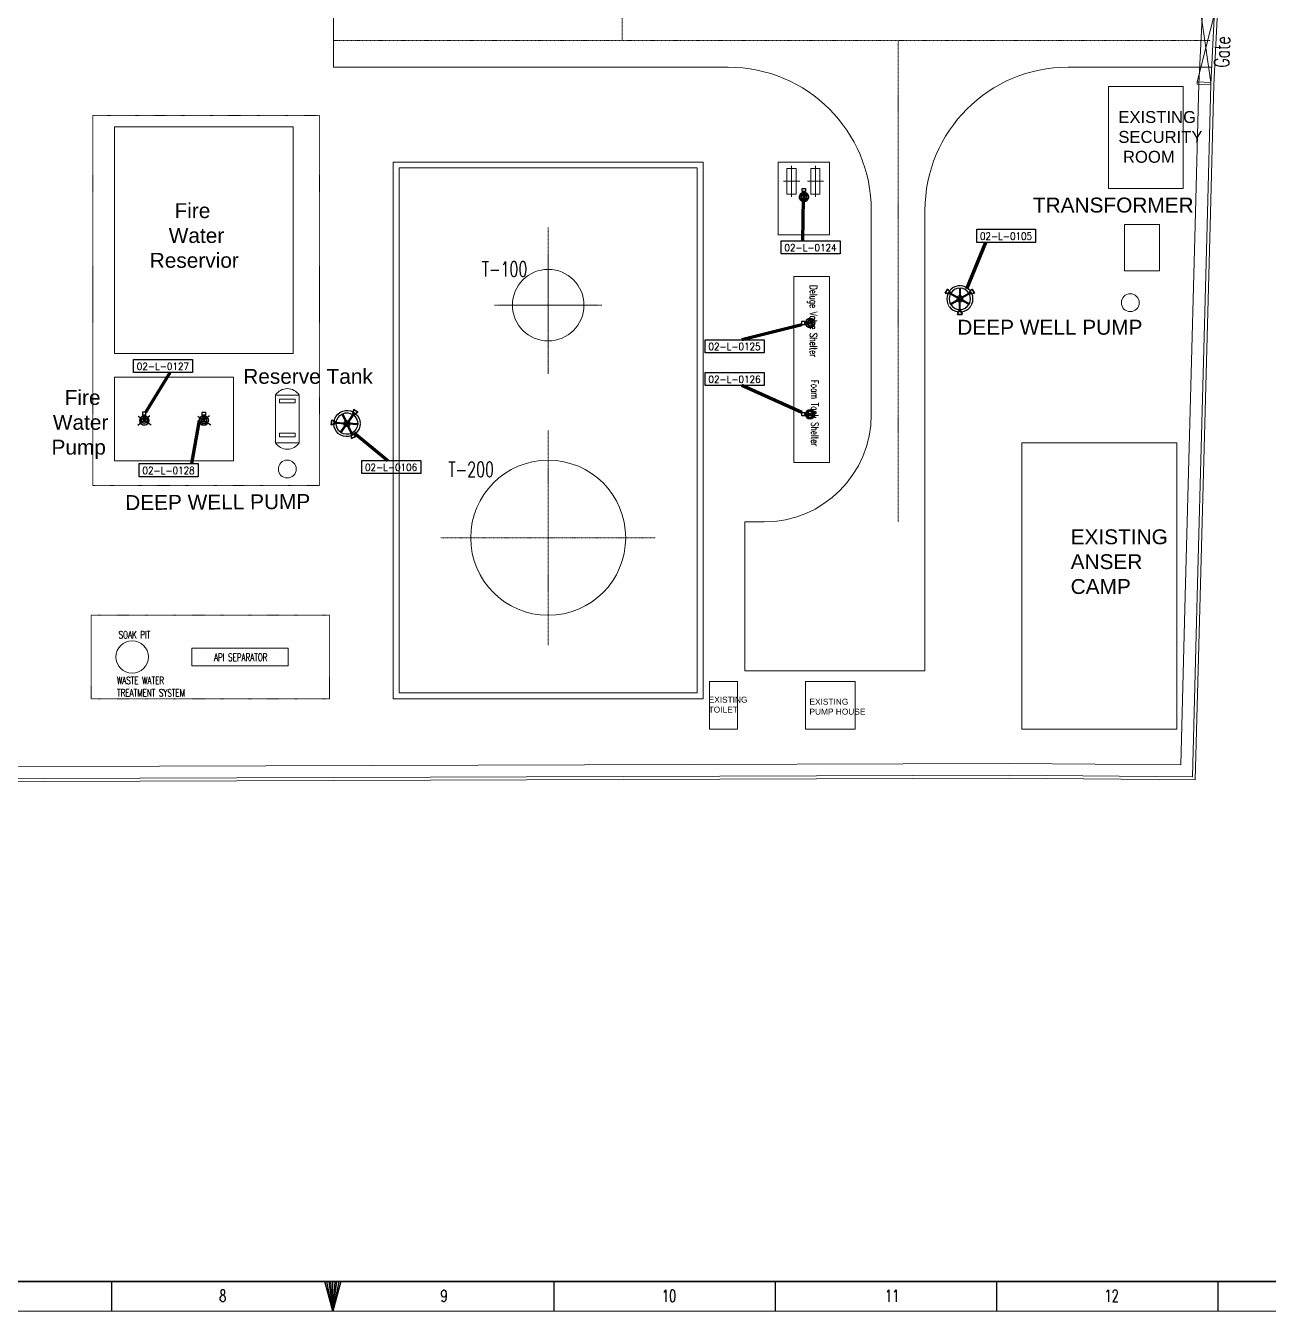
# Model space of a CAD drawing. Header units: inches. Extents: x 19 to 689223, y 34 to 210034.
# Drawn here: x 122746 to 226973, y 34 to 107822 of the extents above; entities that cross this region are included whole.
import ezdxf

# ---------------------------------------------------------------- set-up
doc = ezdxf.new("R2010")
doc.units = ezdxf.units.IN
doc.header["$MEASUREMENT"] = 0
for name, pattern in [('CABLEROUTEALL-EMBED 1_DWG$0$HIDDEN2', [0.1875, 0.125, -0.0625]), ('DASHDOT2', [0.5, 0.25, -0.125, 0, -0.125]), ('DIVIDE2', [0.625, 0.25, -0.125, 0, -0.125, 0, -0.125])]:
    doc.linetypes.add(name, pattern=pattern)
for name, color, linetype in [('_Auto', 7, 'Continuous'), ('Dimension', 7, 'Continuous'), ('照明平面设备层', 1, 'Continuous')]:
    doc.layers.add(name, color=color, linetype=linetype)
for name, color, linetype, lineweight in [('FRAME_TEXT', 7, 'Continuous', 18), ('Layout', 6, 'Continuous', 20), ('REV.C CLOUD', 2, 'Continuous', 20)]:
    doc.layers.add(name, color=color, linetype=linetype, lineweight=lineweight)
doc.styles.add('CJP_坐标', font='txt_qlt.shx', dxfattribs={"width": 0.7, "height": 1.25, "bigfont": 'hztxt.shx'})
doc.styles.add('HZTXT', font='txt_qlt.shx', dxfattribs={"width": 0.7, "bigfont": 'hztxt.shx'})
doc.styles.get("Standard").update_dxf_attribs({"font": 'arial.ttf'})
doc.styles.add('TEG BORDER', font='txt_qlt.shx', dxfattribs={"width": 0.7, "bigfont": 'hztxt.shx'})
doc.dimstyles.new('ANSI_L', dxfattribs={"dimtxt": 0.18, "dimasz": 0.18, "dimexe": 0.18, "dimexo": 0.0625, "dimgap": 0.09, "dimtad": 0, "dimtih": 1, "dimtoh": 1, "dimdec": 4, "dimzin": 0, "dimdsep": 46, "dimtxsty": 'Standard', "dimcen": 0.09, "dimadec": 0, "dimazin": 0, "dimtfac": 1, "dimtdec": 4, "dimtofl": 0, "dimtmove": 0, "dimatfit": 3, "dimfxl": 1, "dimtolj": 1, "dimtzin": 0, "dimarcsym": 0})

# ---------------------------------------------------------------- blocks, each defined once
blk = doc.blocks.new('Tower Light Type 1')
at = {"layer": '照明平面设备层', "color": 1, "linetype": 'Continuous'}
for p, q in [((-2052, 1646), (-2452, 954)), ((-2452, 954), (-2052, 1646)), ((-2452, 954), (-1832, 827)), ((-2452, 954), (-1832, 827)), ((-1632, 1173), (-2052, 1646)), ((-2052, 1646), (-1632, 1173)), ((-1832, 827), (-1632, 1173)), ((-1632, 1173), (-1832, 827)), ((-1573, 908), (-1732, 1000)), ((-1573, 908), (-1732, 1000)), ((-1597, 830), (-160, 0)), ((-1597, -830), (-160, 0)), ((-1517, 968), (-80, 139)), ((-80, 1798), (-80, 139)), ((80, 1798), (80, 139)), ((1517, 968), (80, 139)), ((1597, 830), (160, 0)), ((1597, -830), (160, 0)), ((1732, 1000), (1573, 908)), ((1732, 1000), (1573, 908)), ((2052, 1646), (1632, 1173)), ((2052, 1646), (1632, 1173)), ((1632, 1173), (1832, 827)), ((1832, 827), (1632, 1173)), ((1832, 827), (2452, 954)), ((2452, 954), (1832, 827)), ((2452, 954), (2052, 1646)), ((2052, 1646), (2452, 954)), ((-1517, -968), (-80, -139)), ((-200, -2000), (-400, -2600)), ((-400, -2600), (-200, -2000)), ((200, -2000), (-200, -2000)), ((-200, -2000), (200, -2000)), ((-80, -1798), (-80, -139)), ((0, -1817), (0, -2000)), ((0, -1817), (0, -2000)), ((1517, -968), (80, -139)), ((80, -1798), (80, -139)), ((400, -2600), (200, -2000)), ((400, -2600), (200, -2000)), ((-400, -2600), (400, -2600)), ((400, -2600), (-400, -2600))]:
    blk.add_line(p, q, dxfattribs=at)
at = {"layer": '照明平面设备层', "color": 1, "linetype": 'CABLEROUTEALL-EMBED 1_DWG$0$HIDDEN2'}
for p, q in [((-2452, 954), (-2052, 1646)), ((-2052, 1646), (-2452, 954)), ((-1832, 827), (-2452, 954)), ((-1832, 827), (-2452, 954)), ((-2052, 1646), (-1632, 1173)), ((-2052, 1646), (-1632, 1173)), ((-1732, 1000), (-1905, 1100)), ((-1905, 1100), (-1732, 1000)), ((-1732, 1000), (-1905, 1100)), ((-1905, 1100), (-1732, 1000)), ((-1632, 1173), (-1832, 827)), ((-1832, 827), (-1632, 1173)), ((-1692, 1069), (-1772, 931)), ((-1692, 1069), (-1772, 931)), ((-1772, 931), (-1597, 830)), ((-1732, 1000), (-1559, 900)), ((-1732, 1000), (-1559, 900)), ((-1692, 1069), (-1517, 968)), ((-1559, 900), (-1573, 908)), ((-1559, 900), (-1573, 908)), ((-160, 0), (-40, 69)), ((-160, 0), (-40, -69)), ((-80, 139), (40, 69)), ((-80, 139), (-80, 0)), ((80, 0), (-80, 0)), ((-80, 0), (0, 0)), ((0, 0), (-80, 0)), ((-80, 0), (80, 0)), ((-80, -139), (-80, 0)), ((80, 139), (-40, 69)), ((40, 69), (-40, -69)), ((-40, -69), (40, 69)), ((40, -69), (-40, 69)), ((-40, 69), (0, 0)), ((0, 0), (-40, 69)), ((-40, 69), (40, -69)), ((-40, -69), (0, 0)), ((0, 0), (-40, -69)), ((0, 0), (40, 69)), ((40, 69), (0, 0)), ((0, 0), (80, 0)), ((80, 0), (0, 0)), ((0, 0), (40, -69)), ((40, -69), (0, 0)), ((160, 0), (40, 69)), ((160, 0), (40, -69)), ((80, 139), (80, 0)), ((80, -139), (80, 0)), ((1692, 1069), (1517, 968)), ((1559, 900), (1905, 1100)), ((1559, 900), (1905, 1100)), ((1573, 908), (1559, 900)), ((1573, 908), (1559, 900)), ((1772, 931), (1597, 830)), ((1632, 1173), (2052, 1646)), ((1632, 1173), (2052, 1646)), ((1832, 827), (1632, 1173)), ((1632, 1173), (1832, 827)), ((1692, 1069), (1772, 931)), ((1692, 1069), (1772, 931)), ((1905, 1100), (1732, 1000)), ((1905, 1100), (1732, 1000)), ((2452, 954), (1832, 827)), ((2452, 954), (1832, 827)), ((2052, 1646), (2452, 954)), ((2452, 954), (2052, 1646)), ((-400, -2600), (-200, -2000)), ((-400, -2600), (-200, -2000)), ((-200, -2000), (200, -2000)), ((200, -2000), (-200, -2000)), ((-80, -139), (40, -69)), ((-80, -2000), (-80, -1798)), ((80, -2000), (-80, -2000)), ((80, -2000), (-80, -2000)), ((80, -139), (-40, -69)), ((0, -2000), (0, -1800)), ((0, -1800), (0, -1817)), ((0, -2000), (0, -1800)), ((0, -1800), (0, -1817)), ((0, -2000), (0, -2200)), ((0, -2200), (0, -2000)), ((0, -2000), (0, -2200)), ((0, -2200), (0, -2000)), ((80, -2000), (80, -1798)), ((200, -2000), (400, -2600)), ((200, -2000), (400, -2600)), ((400, -2600), (-400, -2600)), ((-400, -2600), (400, -2600))]:
    blk.add_line(p, q, dxfattribs=at)
at = {"layer": '照明平面设备层', "color": 1, "linetype": 'Continuous'}
blk.add_circle((0, 0), 100, dxfattribs=at)
blk.add_circle((0, 0), 100, dxfattribs=at)
for radius, start, end in [(2200, 96.86074, 143.17429), (2200, 36.82571, 83.18043), (2200, 156.82571, 203.17429), (1800, 152.54732, 207.45268), (1800, 92.54732, 147.45268), (500, 159.2069, 200.7931), (500, 159.2069, 200.7931), (500, 99.2069, 140.7931), (500, 99.2069, 140.7931), (1800, 32.54732, 87.45268), (500, 39.2069, 80.7931), (500, 39.2069, 80.7931), (500, 339.2069, 20.7931), (500, 0, 20.7931), (500, 339.2069, 0), (1800, 332.54732, 27.45268), (2200, 336.82571, 23.17429), (2200, 216.82571, 263.17429), (1800, 212.54732, 267.45268), (500, 219.2069, 260.7931), (500, 219.2069, 260.7931), (500, 279.2069, 320.7931), (500, 279.2069, 320.7931), (1800, 272.54732, 327.45268), (2200, 276.82571, 323.17429)]:
    blk.add_arc((0, 0), radius, start, end, dxfattribs=at)
at = {"layer": '照明平面设备层', "color": 1, "linetype": 'CABLEROUTEALL-EMBED 1_DWG$0$HIDDEN2'}
for radius, start, end in [(2200, 90, 96.86074), (2200, 83.18043, 90), (2200, 150, 156.82571), (2200, 143.17429, 150), (1800, 150, 152.54732), (1800, 147.45268, 150), (500, 140.7931, 159.2069), (500, 140.7931, 159.2069), (1800, 90, 92.54732), (500, 80.7931, 99.2069), (500, 80.7931, 99.2069), (1800, 87.45268, 90), (500, 20.7931, 39.2069), (500, 20.7931, 39.2069), (1800, 30, 32.54732), (1800, 27.45268, 30), (2200, 30, 36.82571), (2200, 23.17429, 30), (2200, 203.17429, 210), (2200, 210, 216.82571), (1800, 207.45268, 210), (1800, 210, 212.54732), (500, 200.7931, 219.2069), (500, 200.7931, 219.2069), (500, 260.7931, 270), (500, 260.7931, 279.2069), (1800, 267.45268, 270), (500, 270, 279.2069), (1800, 270, 272.54732), (1800, 327.45268, 330), (1800, 330, 332.54732), (2200, 323.17429, 330), (2200, 330, 336.82571), (2200, 263.17429, 270), (2200, 270, 276.82571)]:
    blk.add_arc((0, 0), radius, start, end, dxfattribs=at)
blk = doc.blocks.new('SHED LIGHT')
at = {"layer": '照明平面设备层', "color": 1, "linetype": 'Continuous'}
for p, q in [((-254, 502), (-254, -1778)), ((-254, -1778), (-254, 502)), ((-254, 502), (254, 502)), ((-254, 502), (254, 502)), ((254, -1778), (254, 502)), ((254, 502), (254, -1613)), ((-575, -1778), (-575, -2798)), ((575, -1778), (-575, -1778)), ((-575, -1778), (-575, -2798)), ((-329, -1778), (-575, -1778)), ((-575, -2798), (575, -2798)), ((-575, -2798), (575, -2798)), ((116, -1778), (-329, -1778)), ((-254, -1778), (254, -1778)), ((-254, -1778), (254, -1778)), ((575, -1778), (116, -1778)), ((254, -1613), (254, -1778)), ((575, -2798), (575, -1778)), ((575, -2798), (575, -1778))]:
    blk.add_line(p, q, dxfattribs=at)
for radius in [1524, 1016, 953]:
    blk.add_circle((0, 0), radius, dxfattribs=at)
for start, end in [(356.0835, 180), (180, 260.40593), (260.40593, 279.59407), (279.59407, 283.9165), (283.9165, 356.0835)]:
    blk.add_arc((0, 0), 1524, start, end, dxfattribs=at)

msp = doc.modelspace()

# ---------------------------------------------------------------- linework, layer by layer
at = {"color": 1}
for p, q in [((133168.7661, 75121.7879), (132139.4339, 74303.8766)), ((132174.8779, 75075.5115), (133275.7574, 74356.7849)), ((138168.7661, 75121.7879), (137139.4339, 74303.8766)), ((137174.8779, 75075.5115), (138275.7574, 74356.7849))]:
    msp.add_line(p, q, dxfattribs=at)
at = {"linetype": 'Continuous'}
msp.add_line((2518.847, 2534.1456), (244518.847, 2534.1456), dxfattribs=at)
for p, q in [((129956.347, 34.1456), (129956.347, 2534.1456)), ((148518.847, 34.1456), (148518.847, 2534.1456)), ((167081.347, 34.1456), (167081.347, 2534.1456)), ((185643.847, 34.1456), (185643.847, 2534.1456)), ((204206.347, 34.1456), (204206.347, 2534.1456)), ((222768.847, 34.1456), (222768.847, 2534.1456))]:
    msp.add_line(p, q)
at = {"color": 5, "lineweight": 15}
msp.add_lwpolyline([(18.847, 210034.1456), (297018.847, 210034.1456), (297018.847, 34.1456), (18.847, 34.1456)], close=True, dxfattribs=at)
msp.add_lwpolyline([(2518.847, 207534.1456), (294518.847, 207534.1456), (294518.847, 2534.1456), (2518.847, 2534.1456)], close=True)
msp.add_lwpolyline([(148518.847, 34.1456), (147848.9741, 2534.1456), (149188.72, 2534.1456), (148518.847, 34.1456), (148016.4423, 2534.1456), (148183.9105, 2534.1456), (148518.847, 34.1456), (148351.3788, 2534.1456), (148686.3153, 2534.1456), (148518.847, 34.1456), (148853.7835, 2534.1456), (149021.2518, 2534.1456), (148518.847, 34.1456)])
at = {"layer": '_Auto', "color": 7, "linetype": 'Continuous'}
for points in [[(202517.9708, 90751.8196), (207456.9952, 90751.8196), (207456.9952, 89654.2587), (202517.9708, 89654.2587)], [(186118.9913, 89781.5247), (191058.0157, 89781.5247), (191058.0157, 88683.9637), (186118.9913, 88683.9637)], [(179745.3614, 81497.2936), (184684.3858, 81497.2936), (184684.3858, 80399.7327), (179745.3614, 80399.7327)], [(131798.9106, 79835.045), (136737.935, 79835.045), (136737.935, 78737.484), (131798.9106, 78737.484)], [(179745.3614, 78755.4741), (184684.3858, 78755.4741), (184684.3858, 77657.9131), (179745.3614, 77657.9131)], [(150937.6995, 71364.226), (155876.7239, 71364.226), (155876.7239, 70266.665), (150937.6995, 70266.665)], [(132274.0591, 71104.6594), (137213.0835, 71104.6594), (137213.0835, 70007.0984), (132274.0591, 70007.0984)]]:
    msp.add_lwpolyline(points, close=True, dxfattribs=at)
at = {"layer": 'Dimension', "color": 9}
msp.add_line((244518.847, 2534.1456), (195439.5277, 2534.1456), dxfattribs=at)
at = {"layer": 'FRAME_TEXT', "color": 9}
for points in [[(221306.2032, 108879.6895), (222157.3091, 103068.1737)], [(221015.3021, 103125.9116), (222448.2101, 108821.9516)]]:
    msp.add_lwpolyline(points, dxfattribs=at)
msp.add_lwpolyline([(222146.5805, 102855.9725), (221004.5736, 102913.7104), (221015.3021, 103125.9116), (222157.3091, 103068.1737)], close=True, dxfattribs=at)
at = {"layer": 'Layout', "linetype": 'DASHDOT2', "ltscale": 5}
for p, q in [((172773.5735, 170592.1858), (172773.5735, 106592.1858)), ((148573.5735, 106592.1858), (222127.4687, 106592.1858)), ((148573.5735, 106592.1858), (222127.4687, 106592.1858)), ((148573.5735, 106592.1858), (222127.4687, 106592.1858)), ((195923.5735, 66212.5683), (195923.5735, 106592.1858)), ((195923.5735, 66212.5683), (195923.5735, 106592.1858)), ((166573.5735, 81892.1816), (166573.5735, 90892.1816)), ((171073.5735, 84392.1816), (162073.5735, 84392.1816)), ((166573.5735, 55892.1816), (166573.5735, 73892.1816)), ((175573.5735, 64892.1816), (157573.5735, 64892.1816))]:
    msp.add_line(p, q, dxfattribs=at)
at = {"layer": 'Layout'}
for p, q in [((148573.5735, 104342.1858), (148573.5735, 108842.1858)), ((148573.5735, 104342.1858), (176673.5735, 104342.1858)), ((148573.5735, 104342.1858), (181673.5735, 104342.1858)), ((210173.5735, 104342.1858), (222221.7209, 104342.1858)), ((130189.3946, 99350.739), (130189.3946, 80350.739)), ((145189.3946, 99350.739), (130189.3946, 99350.739)), ((145189.3946, 80350.739), (145189.3946, 99350.739)), ((153573.5735, 51392.1816), (153573.5735, 96392.1816)), ((153573.5735, 96392.1816), (179573.5735, 96392.1816)), ((153573.5735, 51392.1816), (153573.5735, 96392.1816)), ((153573.5735, 96392.1816), (179573.5735, 96392.1816)), ((179573.5735, 96392.1816), (179573.5735, 51392.1816)), ((179573.5735, 96392.1816), (179573.5735, 51392.1816)), ((185873.5711, 96392.1816), (185873.5711, 90292.1816)), ((185873.5711, 96392.1816), (190173.5711, 96392.1816)), ((186983.5956, 93479.3091), (186983.5956, 96073.1942)), ((188983.5956, 93479.3091), (188983.5956, 96073.1942)), ((190173.5711, 90292.1816), (190173.5711, 96392.1816)), ((154073.5735, 51892.1816), (154073.5735, 95892.1816)), ((154073.5735, 95892.1816), (179073.5735, 95892.1816)), ((154073.5735, 51892.1816), (154073.5735, 95892.1816)), ((154073.5735, 95892.1816), (179073.5735, 95892.1816)), ((179073.5735, 95892.1816), (179073.5735, 51892.1816)), ((179073.5735, 95892.1816), (179073.5735, 51892.1816)), ((186598.5956, 93702.1564), (186598.5956, 95847.1564)), ((186598.5956, 95847.1564), (187368.5956, 95847.1564)), ((187368.5956, 93702.1564), (187368.5956, 95847.1564)), ((188598.5956, 93702.1564), (188598.5956, 95847.1564)), ((188598.5956, 95847.1564), (189368.5956, 95847.1564)), ((189368.5956, 93702.1564), (189368.5956, 95847.1564)), ((186315.3524, 94774.6564), (187675.4311, 94774.6564)), ((188315.3524, 94774.6564), (189675.4311, 94774.6564)), ((186598.5956, 93702.1564), (187368.5956, 93702.1564)), ((188598.5956, 93702.1564), (189368.5956, 93702.1564)), ((193673.5735, 83648.9393), (193673.5735, 92342.1858)), ((193673.5735, 83648.9393), (193673.5735, 92342.1858)), ((198173.5735, 53730.6113), (198173.5735, 92342.1858)), ((185873.5711, 90292.1816), (190173.5711, 90292.1816)), ((187173.5696, 86792.1873), (190173.5711, 86792.1873)), ((187173.5696, 71192.1873), (187173.5696, 86792.1873)), ((190173.5711, 86792.1873), (190173.5711, 71192.1873)), ((193673.5735, 85642.1858), (193673.5735, 75212.5683)), ((193673.5735, 85642.1858), (193673.5735, 75212.5683)), ((130189.3946, 80350.739), (145189.3946, 80350.739)), ((130189.3946, 71350.739), (130189.3946, 78350.739)), ((130189.3946, 78350.739), (140189.3946, 78350.739)), ((140189.3946, 78350.739), (140189.3946, 71350.739)), ((143689.3946, 76850.7458), (145689.3946, 76850.7458)), ((143689.3946, 72850.7458), (143689.3946, 76850.7458)), ((145689.3946, 76850.7458), (145689.3946, 72850.7458)), ((198173.5735, 53730.6113), (198173.5735, 76642.1858)), ((198173.5735, 53730.6113), (198173.5735, 76642.1858)), ((144041.322, 76503.0985), (145337.4672, 76503.0985)), ((144041.322, 76198.2864), (144041.322, 76503.0985)), ((145337.4672, 76198.2864), (144041.322, 76198.2864)), ((145337.4672, 76503.0985), (145337.4672, 76198.2864)), ((144041.322, 73655.5578), (145337.4672, 73655.5578)), ((144041.322, 73350.7458), (144041.322, 73655.5578)), ((145337.4672, 73350.7458), (144041.322, 73350.7458)), ((145337.4672, 73655.5578), (145337.4672, 73350.7458)), ((145689.3946, 72850.7458), (143689.3946, 72850.7458)), ((140189.3946, 71350.739), (130189.3946, 71350.739)), ((190173.5711, 71192.1873), (187173.5696, 71192.1873)), ((183067.1714, 66212.5683), (184673.5735, 66212.5683)), ((183067.1714, 66212.5683), (183067.1714, 53730.6113)), ((136673.5735, 55645.1016), (144773.5735, 55645.1016)), ((136673.5735, 54145.1016), (136673.5735, 55645.1016)), ((144773.5735, 55645.1016), (144773.5735, 54145.1016)), ((144773.5735, 54145.1016), (136673.5735, 54145.1016)), ((183067.1714, 53730.6113), (198173.5735, 53730.6113)), ((179073.5735, 51892.1816), (154073.5735, 51892.1816)), ((179073.5735, 51892.1816), (154073.5735, 51892.1816)), ((179573.5735, 51392.1816), (153573.5735, 51392.1816)), ((179573.5735, 51392.1816), (153573.5735, 51392.1816))]:
    msp.add_line(p, q, dxfattribs=at)
at = {"layer": 'Layout', "color": 3}
for p, q in [((219828.2733, 102722.3601), (213578.2733, 102722.3601)), ((213578.2733, 102722.3601), (213578.2733, 94182.3601)), ((219828.2733, 102722.3601), (219828.2733, 94182.3601)), ((213578.2733, 94182.3601), (219828.2733, 94182.3601)), ((219312.4757, 72842.3601), (206312.4757, 72842.3601)), ((206312.4757, 72842.3601), (206312.4757, 48842.3601)), ((219312.4757, 72842.3601), (219312.4757, 48842.3601)), ((180112.4757, 52842.3601), (180112.4757, 48842.3601)), ((180112.4757, 52842.3601), (182445.2319, 52842.3601)), ((182445.2319, 48842.3601), (182445.2319, 52842.3601)), ((188162.0637, 48842.3601), (188162.0637, 52842.3601)), ((188162.0637, 52842.3601), (192312.4757, 52842.3601)), ((192312.4757, 48842.3601), (192312.4757, 52842.3601)), ((180112.4757, 48842.3601), (182445.2319, 48842.3601)), ((192312.4757, 48842.3601), (188162.0637, 48842.3601)), ((206312.4757, 48842.3601), (219312.4757, 48842.3601))]:
    msp.add_line(p, q, dxfattribs=at)
at = {"layer": 'Layout', "linetype": 'DIVIDE2', "ltscale": 10}
for p, q in [((128375.132, 100281.0265), (128375.132, 69281.0265)), ((128375.132, 100281.0265), (147375.132, 100281.0265)), ((147375.132, 100281.0265), (147375.132, 69281.0265)), ((147375.132, 69281.0265), (128375.132, 69281.0265)), ((128223.5735, 58392.1816), (128223.5735, 51392.1816)), ((128223.5735, 58392.1816), (148223.5735, 58392.1816)), ((128223.5735, 58392.1816), (128223.5735, 51392.1816)), ((128223.5735, 58392.1816), (148223.5735, 58392.1816)), ((148223.5735, 51392.1816), (148223.5735, 58392.1816)), ((148223.5735, 51392.1816), (148223.5735, 58392.1816)), ((128223.5735, 51392.1816), (148223.5735, 51392.1816)), ((128223.5735, 51392.1816), (148223.5735, 51392.1816))]:
    msp.add_line(p, q, dxfattribs=at)
at = {"layer": 'Layout', "linetype": 'DASHDOT2', "ltscale": 10}
for p, q in [((166573.5735, 78635.6386), (166573.5735, 88226.8555)), ((162520.7708, 84392.1816), (170622.3767, 84392.1816))]:
    msp.add_line(p, q, dxfattribs=at)
at = {"layer": 'Layout', "color": 9}
msp.add_lwpolyline([(17654.3147, 87516.0174), (12136.916, 174089.9467), (129957.3711, 174076.1876), (172948.223, 174248.0035), (205942.8599, 174089.9467), (207357.8871, 184355.9674), (225230.4191, 179453.2229), (223051.731, 121364.5154), (222708.7632, 109024.367), (222399.4696, 102906.7999), (222083.522, 91053.0903), (221256.1633, 59990.4781), (220848.7839, 44580.0281), (205259.2449, 44722.5272), (116136.2591, 44437.918), (85603.6164, 44710.4978), (51853.0531, 45180.9771), (9673.5735, 43892.1858), (18774.7845, 67396.7507)], close=True, dxfattribs=at)
msp.add_lwpolyline([(17903.8723, 87530.9185), (12403.3578, 173839.9156), (129957.856, 173826.1875), (172948.1238, 173998.0012), (206160.6204, 173838.9007), (207566.6262, 184039.471), (224973.1671, 179264.5559), (222801.8612, 121372.6733), (222458.9387, 109034.1528), (222149.6378, 102916.4435), (221833.6108, 91059.7514), (221006.2519, 59997.1346), (220605.3644, 44832.2636), (205259.9882, 44972.5308), (116136.9759, 44687.9216), (85606.4746, 44960.4823), (51850.9768, 45431.0303), (10042.8778, 44153.5866), (19027.3975, 67356.7874), (17903.8723, 87530.9185)], dxfattribs=at)
msp.add_lwpolyline([(18902.1024, 87590.5228), (13469.1249, 172839.7911), (129959.7959, 172826.1873), (172947.7269, 172997.9916), (207031.6623, 172834.7166), (208401.5825, 182773.4855), (223944.1593, 178509.8879), (221802.382, 121405.3051), (221459.6404, 109073.2958), (221150.3109, 102955.0181), (220833.9658, 91086.3959), (220006.6064, 60023.7603, 0.0000499457), (220006.6011, 60023.5606), (219631.6867, 45841.2054), (205262.9618, 45972.5454), (116139.8428, 45687.9358), (85617.9075, 45960.42), (51842.6716, 46431.2433), (11520.0948, 45199.1895), (20037.8495, 67196.9344)], format="xyb", close=True, dxfattribs=at)
at = {"layer": 'Layout'}
msp.add_lwpolyline([(214922.1022, 87275.0502), (217835.0309, 87275.0502), (217835.0309, 91166.3292), (214922.1022, 91166.3292)], close=True, dxfattribs=at)
for centre, radius in [((166573.5735, 84392.1816), 3000), ((166573.5735, 84392.1816), 3000), ((166573.5735, 84392.1816), 3000), ((215399.4393, 84597.3243), 750), ((144689.3946, 70650.739), 750), ((166573.5735, 64892.1816), 6500), ((131673.5735, 54895.1016), 1360)]:
    msp.add_circle(centre, radius, dxfattribs=at)
for centre, radius, start, end in [((181673.5735, 92342.1858), 12000, 0, 90), ((181673.5735, 92342.1858), 12000, 0, 90), ((210173.5735, 92342.1858), 12000, 90, 180), ((144689.3946, 76200.2664), 1192.9474, 33.043171183, 146.956828817), ((184673.5735, 75212.5683), 9000, 270, 0), ((144689.3946, 73501.2251), 1192.9474, 213.043171183, 326.956828817)]:
    msp.add_arc(centre, radius, start, end, dxfattribs=at)

# ---------------------------------------------------------------- block references
at = {"layer": 'REV.C CLOUD'}
for name, p, xscale, yscale, zscale, rotation in [('SHED LIGHT', (188023.5711, 93467.6816), -0.25, 0.25, 0.25, 180.0000000169661), ('SHED LIGHT', (188548.0703, 82892.1888), -0.2499999999999999, 0.25, 0.25, 269.9993223598618), ('Tower Light Type 1', (149692.9573, 74464.3568), -0.5, 0.5, 0.5, 25.58045497366709), ('SHED LIGHT', (188540.0477, 75244.7514), -0.2499999999999998, 0.25, 0.25, 269.9993223598618), ('SHED LIGHT', (132689.3946, 74721.239), 0.25, 0.25, 0.25, 180), ('SHED LIGHT', (137689.3946, 74721.239), -0.25, 0.25, 0.25, 180)]:
    msp.add_blockref(name, p, dxfattribs=dict(at, xscale=xscale, yscale=yscale, zscale=zscale, rotation=rotation))
at = {"layer": 'REV.C CLOUD', "xscale": 0.5, "yscale": 0.5, "zscale": 0.5}
msp.add_blockref('Tower Light Type 1', (201100.9784, 84919.8337), dxfattribs=at)

# ---------------------------------------------------------------- texts
at = {"color": 9, "style": 'HZTXT', "width": 0.7}
msp.add_text('Gate', height=1250, rotation=87.239120876, dxfattribs=at).set_placement((223663.2261, 104283.7071))
at = {"char_height": 1000, "width": 1000, "attachment_point": 7, "style": 'TEG BORDER'}
for s, insert in [('8', (138979.7939, 830.8103)), ('9', (157542.2939, 830.8103)), ('10', (176104.7939, 830.8103)), ('\\pi150;11', (194667.2939, 830.8103)), ('\\pi-5.6843e-014;12', (213229.7939, 830.8103))]:
    msp.add_mtext(s, dxfattribs=dict(at, insert=insert))
at = {"layer": '_Auto', "color": 7, "style": 'HZTXT', "width": 0.9}
for s, p in [('02-L-0124', (186387.4487, 88906.1171)), ('02-L-0105', (202786.4282, 89876.412)), ('02-L-0125', (180013.8188, 80621.886)), ('02-L-0127', (132067.368, 78959.6374)), ('02-L-0126', (180013.8188, 77880.0665)), ('02-L-0128', (132542.5165, 70229.2518)), ('02-L-0106', (151206.1569, 70488.8184))]:
    msp.add_text(s, height=600, dxfattribs=at).set_placement(p)
at = {"layer": 'Layout'}
for s, rotation, p in [('    Fire', 360, (133288.5628, 91692.266)), ('   Water', 360, (133288.5628, 89608.9327)), ('Reservior', 360, (133151.2845, 87525.5993)), ('  Fire', 360, (125045.1267, 76026.8996)), ('Water', 360, (125023.8102, 73943.5663)), ('Pump', 360, (124910.4064, 71860.233)), ('DEEP WELL PUMP', 0.3605178, (131094.3144, 67212.2288))]:
    msp.add_text(s, height=1250, rotation=rotation, dxfattribs=at).set_placement(p)
at = {"layer": 'Layout', "width": 0.7}
for s, height, style, p in [('T-100', 1250, 'HZTXT', (161001.765, 86790.3921)), ('T-100', 1250, 'HZTXT', (161001.765, 86790.3921)), ('T-200', 1250, 'HZTXT', (158199.0325, 69997.2309)), ('T-200', 1250, 'HZTXT', (158199.0325, 69997.2309)), ('API SEPARATOR', 625, 'CJP_坐标', (138541.3783, 54556.3693)), ('WASTE WATER', 625, 'CJP_坐标', (130395.6097, 52616.2493)), ('TREATMENT SYSTEM', 625, 'CJP_坐标', (130411.2347, 51574.5827))]:
    msp.add_text(s, height=height, dxfattribs=dict(at, style=style)).set_placement(p)
at = {"layer": 'Layout', "style": 'CJP_坐标', "width": 0.7}
for s, p in [('Deluge Valve Shelter', (188513.3971, 86074.3626)), ('Foam Tank Shelter', (188622.1963, 78130.1559))]:
    msp.add_text(s, height=625, rotation=270, dxfattribs=at).set_placement(p)
at = {"layer": 'Layout'}
for s, p in [('DEEP WELL PUMP', (200889.934, 81916.8934)), ('Reserve Tank', (140994.2033, 77797.6054))]:
    msp.add_text(s, height=1250, dxfattribs=at).set_placement(p)
at = {"layer": 'Layout', "linetype": 'DIVIDE2', "ltscale": 10, "style": 'CJP_坐标', "width": 0.7}
msp.add_text('SOAK PIT', height=625, dxfattribs=at).set_placement((130538.587, 56444.7411))
at = {"layer": 'Layout', "attachment_point": 1}
for s, insert, char_height in [('EXISTING \\PSECURITY\\P ROOM', (214392.3839, 100665.2786), 1000), ('EXISTING \\PANSER\\PCAMP', (210395.233, 65593.9093), 1250), ('EXISTING \\PTOILET', (180030.9065, 51561.891), 500), ('EXISTING \\PPUMP HOUSE', (188484.8991, 51391.6778), 500)]:
    msp.add_mtext(s, dxfattribs=dict(at, insert=insert, char_height=char_height))
at = {"layer": 'Layout', "insert": (207226.8985, 93410.042), "char_height": 1250, "attachment_point": 1, "rotation": 0.000000002}
msp.add_mtext('{\\C3;TRANSFORMER}', dxfattribs=at)

# ---------------------------------------------------------------- leaders
at = {"layer": '_Auto', "color": 136, "linetype": 'Continuous'}
for points, override in [([(187960.0711, 93342.1816), (187893.0688, 89781.5247)], {"dimtxt": 3.175, "dimasz": 450, "dimgap": 1.5875, "dimlwd": 65535}), ([(201684.6703, 85755.5424), (203269.5224, 89654.2587)], {"dimtxt": 3.175, "dimasz": 450, "dimgap": 1.5875, "dimlwd": 65535}), ([(187848.5686, 82748.4471), (182816.9037, 81497.2936)], {"dimtxt": 3.175, "dimasz": 450, "dimgap": 1.5875, "dimlwd": 65535}), ([(132833.1446, 75420.739), (134870.4529, 78737.484)], {"dimscale": 1, "dimtxt": 3.175, "dimasz": 450, "dimgap": 1.5875, "dimtad": 0, "dimlwd": 65535}), ([(187840.5494, 75388.5096), (182816.9037, 77657.9131)], {"dimtxt": 3.175, "dimasz": 450, "dimgap": 1.5875, "dimlwd": 65535}), ([(137308.3946, 74721.239), (136655.117, 71104.6594)], {"dimtxt": 3.175, "dimasz": 450, "dimgap": 1.5875, "dimlwd": 65535}), ([(150302.8564, 73675.7105), (153121.6528, 71364.226)], {"dimtxt": 3.175, "dimasz": 450, "dimgap": 1.5875, "dimlwd": 65535})]:
    msp.add_leader(points, dimstyle='ANSI_L', override=override, dxfattribs=at)

doc.saveas('drawing.dxf')
